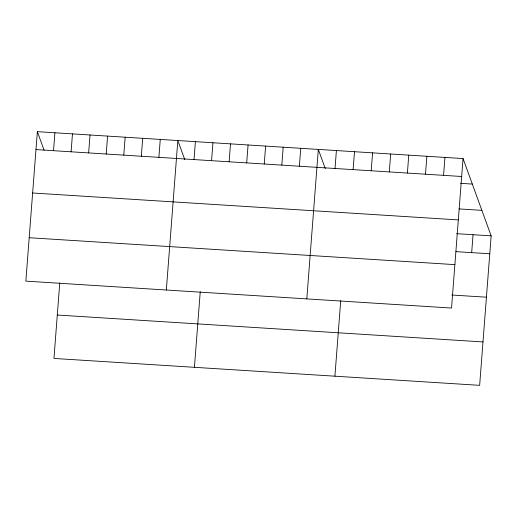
<?xml version="1.0" encoding="UTF-8"?>
<svg xmlns="http://www.w3.org/2000/svg" width="517" height="517" viewBox="0 0 517 517"><rect width="100%" height="100%" fill="white"/><g stroke="black" fill="none" stroke-linecap="round" stroke-linejoin="round"><path stroke-width="0.78" d="M37.353 131.661L25.85 281.138L451.541 308.048L463.045 158.564L37.353 131.661L44.074 150.15M53.535 150.693L54.912 132.766M59.772 282.844L53.955 358.436L479.647 385.339L491.15 235.862L463.045 158.564M71.094 151.798L72.47 133.877M88.653 152.909L90.029 134.989M106.211 154.021L107.594 136.1M123.77 155.132L125.153 137.205M141.335 156.244L142.711 138.317M158.893 157.349L160.27 139.428M166.332 290.018L177.829 140.54L184.789 159.669M194.011 159.572L195.394 141.645M194.431 367.316L200.247 291.724M211.569 160.684L212.952 142.757M229.134 161.789L230.511 143.868M246.693 162.9L248.07 144.98M264.252 164.012L265.628 146.085M281.81 165.123L283.193 147.196M299.369 166.228L300.752 148.308M306.807 298.897L318.31 149.419L325.264 168.548M335.022 168.484L336.405 150.563M334.913 376.195L340.729 300.603M353.117 169.628L354.494 151.707M371.206 170.772L372.589 152.851M389.301 171.915L390.678 153.995M407.39 173.059L408.773 155.139M425.485 174.203L426.861 156.283M443.573 175.347L444.956 157.42M471.678 252.639L473.055 234.718M35.97 149.581L461.668 176.491M460.524 183.328L472.318 184.071M459.064 208.913L481.876 210.354M32.629 192.996L458.327 219.906M456.537 233.671L491.15 235.862M455.949 251.643L489.773 253.782M29.191 237.723L454.882 264.633M451.819 295.013L486.432 297.197M57.297 315.021L482.988 341.931"/></g></svg>
